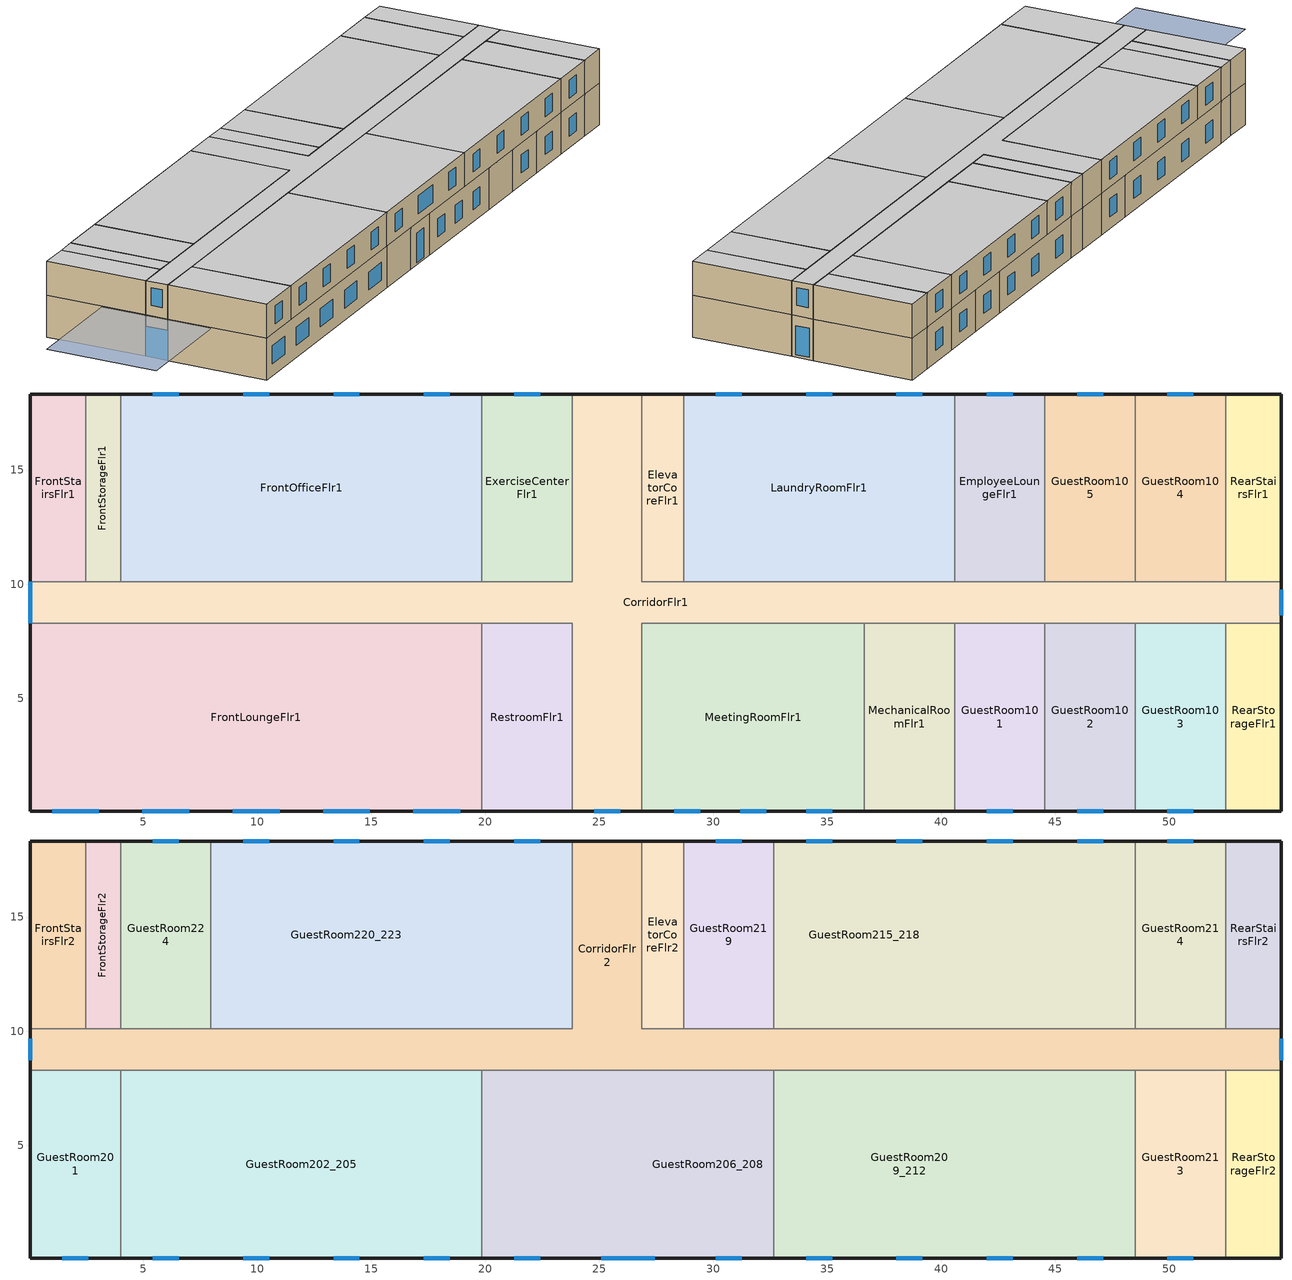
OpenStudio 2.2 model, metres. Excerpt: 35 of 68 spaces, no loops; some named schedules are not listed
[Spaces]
FrontStorageFlr1
 floor ground: 4.01,18.34 4.01,10.11 2.49,10.11 2.49,18.34 z0
 wall outside: 4.01,18.34 2.49,18.34 z0:3.35
 wall to FrontStairsFlr1: 2.49,18.34 2.49,10.11 z0:3.35
 wall to CorridorFlr1: 2.49,10.11 4.01,10.11 z0:3.35
 wall to FrontOfficeFlr1: 4.01,10.11 4.01,18.34 z0:3.35
GuestRoom104
 floor ground: 52.47,18.34 52.47,10.11 48.51,10.11 48.51,18.34 z0
 wall outside: 52.47,18.34 48.51,18.34 z0:3.35
 wall to RearStairsFlr1: 52.47,10.11 52.47,18.34 z0:3.35
 wall to GuestRoom105: 48.51,18.34 48.51,10.11 z0:3.35
 wall to CorridorFlr1: 48.51,10.11 52.47,10.11 z0:3.35
 window: 51.06,18.34 49.92,18.34 z0.95:2.4
GuestRoom102
 floor ground: 48.51,8.28 48.51,0.05 44.55,0.05 44.55,8.28 z0
 wall outside: 44.55,0.05 48.51,0.05 z0:3.35
 wall to GuestRoom103: 48.51,0.05 48.51,8.28 z0:3.35
 wall to CorridorFlr1: 48.51,8.28 44.55,8.28 z0:3.35
 wall to GuestRoom101: 44.55,8.28 44.55,0.05 z0:3.35
 window: 45.96,0.05 47.1,0.05 z0.95:2.4
CorridorFlr1
 floor ground: 26.87,18.34 26.87,10.11 54.91,10.11 54.91,8.28 26.87,8.28 26.87,0.05 23.82,0.05 23.82,8.28 0.05,8.28 0.05,10.11 23.82,10.11 23.82,18.34 z0
 wall outside: 23.82,0.05 26.87,0.05 / 0.05,10.11 0.05,8.28 / 54.91,8.28 54.91,10.11 / 26.87,18.34 23.82,18.34 z0:3.35
 wall to ElevatorCoreFlr1: 28.7,10.11 26.87,10.11 26.87,18.34 z0:3.35
 wall to MeetingRoomFlr1: 26.87,0.05 26.87,8.28 36.62,8.28 z0:3.35
 wall to ExerciseCenterFlr1: 23.82,18.34 23.82,10.11 19.86,10.11 z0:3.35
 wall to GuestRoom105: 48.51,10.11 44.55,10.11 z0:3.35
 wall to RearStairsFlr1: 54.91,10.11 52.47,10.11 z0:3.35
 wall to GuestRoom103: 48.51,8.28 52.47,8.28 z0:3.35
 wall to RearStorageFlr1: 52.47,8.28 54.91,8.28 z0:3.35
 wall to EmployeeLoungeFlr1: 44.55,10.11 40.59,10.11 z0:3.35
 wall to FrontLoungeFlr1: 0.05,8.28 19.86,8.28 z0:3.35
 wall to RestroomFlr1: 19.86,8.28 23.82,8.28 23.82,0.05 z0:3.35
 wall to FrontStairsFlr1: 2.49,10.11 0.05,10.11 z0:3.35
 wall to LaundryRoomFlr1: 40.59,10.11 28.7,10.11 z0:3.35
 wall to GuestRoom101: 40.59,8.28 44.55,8.28 z0:3.35
 wall to FrontOfficeFlr1: 19.86,10.11 4.01,10.11 z0:3.35
 wall to MechanicalRoomFlr1: 36.62,8.28 40.59,8.28 z0:3.35
 window: 24.78,0.05 25.92,0.05 / 54.91,8.62 54.91,9.76 z0.19:2.55; 0.05,10.11 0.05,8.28 z0:2.44
MeetingRoomFlr1
 floor ground: 36.62,8.28 36.62,0.05 26.87,0.05 26.87,8.28 z0
 wall outside: 26.87,0.05 36.62,0.05 z0:3.35
 wall to MechanicalRoomFlr1: 36.62,0.05 36.62,8.28 z0:3.35
 window: 31.18,0.05 32.32,0.05 / 34.07,0.05 35.21,0.05 / 28.28,0.05 29.42,0.05 z0.95:2.4
FrontOfficeFlr1
 floor ground: 19.86,18.34 19.86,10.11 4.01,10.11 4.01,18.34 z0
 wall outside: 19.86,18.34 4.01,18.34 z0:3.35
 wall to ExerciseCenterFlr1: 19.86,10.11 19.86,18.34 z0:3.35
 window: 10.52,18.34 9.38,18.34 / 18.45,18.34 17.31,18.34 / 14.49,18.34 13.35,18.34 / 6.56,18.34 5.42,18.34 z0.95:2.4
FrontLoungeFlr1
 floor ground: 19.86,8.28 19.86,0.05 0.05,0.05 0.05,8.28 z0
 wall outside: 0.05,8.28 0.05,0.05 19.86,0.05 z0:3.35
 wall to RestroomFlr1: 19.86,0.05 19.86,8.28 z0:3.35
 window: 12.89,0.05 14.94,0.05 / 16.85,0.05 18.91,0.05 / 1,0.05 3.06,0.05 / 8.93,0.05 10.98,0.05 / 4.96,0.05 7.02,0.05 z0.95:2.4
GuestRoom101
 floor ground: 44.55,8.28 44.55,0.05 40.59,0.05 40.59,8.28 z0
 wall outside: 40.59,0.05 44.55,0.05 z0:3.35
 wall to MechanicalRoomFlr1: 40.59,8.28 40.59,0.05 z0:3.35
 window: 42,0.05 43.14,0.05 z0.95:2.4
RearStorageFlr1
 floor ground: 54.91,8.28 54.91,0.05 52.47,0.05 52.47,8.28 z0
 wall outside: 52.47,0.05 54.91,0.05 54.91,8.28 z0:3.35
 wall to GuestRoom103: 52.47,8.28 52.47,0.05 z0:3.35
GuestRoom103
 floor ground: 52.47,8.28 52.47,0.05 48.51,0.05 48.51,8.28 z0
 wall outside: 48.51,0.05 52.47,0.05 z0:3.35
 window: 49.92,0.05 51.06,0.05 z0.95:2.4
MechanicalRoomFlr1
 floor ground: 40.59,8.28 40.59,0.05 36.62,0.05 36.62,8.28 z0
 wall outside: 36.62,0.05 40.59,0.05 z0:3.35
GuestRoom105
 floor ground: 48.51,18.34 48.51,10.11 44.55,10.11 44.55,18.34 z0
 wall outside: 48.51,18.34 44.55,18.34 z0:3.35
 wall to EmployeeLoungeFlr1: 44.55,18.34 44.55,10.11 z0:3.35
 window: 47.1,18.34 45.96,18.34 z0.95:2.4
EmployeeLoungeFlr1
 floor ground: 44.55,18.34 44.55,10.11 40.59,10.11 40.59,18.34 z0
 wall outside: 44.55,18.34 40.59,18.34 z0:3.35
 wall to LaundryRoomFlr1: 40.59,18.34 40.59,10.11 z0:3.35
 window: 43.14,18.34 42,18.34 z0.95:2.4
ElevatorCoreFlr1
 floor ground: 28.7,18.34 28.7,10.11 26.87,10.11 26.87,18.34 z0
 wall outside: 28.7,18.34 26.87,18.34 z0:3.35
 wall to LaundryRoomFlr1: 28.7,10.11 28.7,18.34 z0:3.35
ExerciseCenterFlr1
 floor ground: 23.82,18.34 23.82,10.11 19.86,10.11 19.86,18.34 z0
 wall outside: 23.82,18.34 19.86,18.34 z0:3.35
 window: 22.41,18.34 21.27,18.34 z0.95:2.4
LaundryRoomFlr1
 floor ground: 40.59,18.34 40.59,10.11 28.7,10.11 28.7,18.34 z0
 wall outside: 40.59,18.34 28.7,18.34 z0:3.35
 window: 35.21,18.34 34.07,18.34 / 39.17,18.34 38.04,18.34 / 31.25,18.34 30.11,18.34 z0.95:2.4
FrontStairsFlr1
 floor ground: 2.49,18.34 2.49,10.11 0.05,10.11 0.05,18.34 z0
 wall outside: 2.49,18.34 0.05,18.34 0.05,10.11 z0:3.35
RestroomFlr1
 floor ground: 23.82,8.28 23.82,0.05 19.86,0.05 19.86,8.28 z0
 wall outside: 19.86,0.05 23.82,0.05 z0:3.35
RearStairsFlr1
 floor ground: 54.91,18.34 54.91,10.11 52.47,10.11 52.47,18.34 z0
 wall outside: 54.91,10.11 54.91,18.34 52.47,18.34 z0:3.35
GuestRoom201
 floor to FrontLoungeFlr1: 4.01,8.28 4.01,0.05 0.05,0.05 0.05,8.28 z3.35
 wall outside: 0.05,8.28 0.05,0.05 4.01,0.05 z3.35:6.1
 wall to GuestRoom202_205: 4.01,0.05 4.01,8.28 z3.35:6.1
 wall to CorridorFlr2: 4.01,8.28 0.05,8.28 z3.35:6.1
 window: 1.46,0.05 2.6,0.05 z4:5.45
 ceiling to GuestRoom301: 4.01,0.05 4.01,8.28 0.05,8.28 0.05,0.05 z6.1
GuestRoom214
 floor to GuestRoom104: 52.47,18.34 52.47,10.11 48.51,10.11 48.51,18.34 z3.35
 wall outside: 52.47,18.34 48.51,18.34 z3.35:6.1
 wall to CorridorFlr2: 48.51,10.11 52.47,10.11 z3.35:6.1
 wall to RearStairsFlr2: 52.47,10.11 52.47,18.34 z3.35:6.1
 wall to GuestRoom215_218: 48.51,18.34 48.51,10.11 z3.35:6.1
 window: 51.06,18.34 49.92,18.34 z4:5.45
 ceiling to GuestRoom314: 52.47,10.11 52.47,18.34 48.51,18.34 48.51,10.11 z6.1
CorridorFlr2
 floor to CorridorFlr1: 26.87,18.34 26.87,10.11 54.91,10.11 54.91,8.28 0.05,8.28 0.05,10.11 23.82,10.11 23.82,18.34 z3.35
 wall outside: 54.91,8.28 54.91,10.11 / 0.05,10.11 0.05,8.28 / 26.87,18.34 23.82,18.34 z3.35:6.1
 wall to ElevatorCoreFlr2: 28.7,10.11 26.87,10.11 26.87,18.34 z3.35:6.1
 wall to GuestRoom224: 7.97,10.11 4.01,10.11 z3.35:6.1
 wall to GuestRoom206_208: 19.86,8.28 32.66,8.28 z3.35:6.1
 wall to GuestRoom220_223: 23.82,18.34 23.82,10.11 7.97,10.11 z3.35:6.1
 wall to RearStorageFlr2: 52.47,8.28 54.91,8.28 z3.35:6.1
 wall to GuestRoom219: 32.66,10.11 28.7,10.11 z3.35:6.1
 wall to FrontStairsFlr2: 2.49,10.11 0.05,10.11 z3.35:6.1
 wall to GuestRoom202_205: 4.01,8.28 19.86,8.28 z3.35:6.1
 wall to FrontStorageFlr2: 4.01,10.11 2.49,10.11 z3.35:6.1
 wall to GuestRoom209_212: 32.66,8.28 48.51,8.28 z3.35:6.1
 wall to GuestRoom213: 48.51,8.28 52.47,8.28 z3.35:6.1
 wall to GuestRoom215_218: 48.51,10.11 32.66,10.11 z3.35:6.1
 wall to RearStairsFlr2: 54.91,10.11 52.47,10.11 z3.35:6.1
 window: 54.91,8.73 54.91,9.66 / 0.05,9.66 0.05,8.73 z4.19:5.61
 ceiling to CorridorFlr3: 54.91,8.28 54.91,10.11 26.87,10.11 26.87,18.34 23.82,18.34 23.82,10.11 0.05,10.11 0.05,8.28 z6.1
GuestRoom206_208
 floor to CorridorFlr1: 26.87,8.28 26.87,0.05 23.82,0.05 23.82,8.28 z3.35
 floor to RestroomFlr1: 23.82,8.28 23.82,0.05 19.86,0.05 19.86,8.28 z3.35
 floor to MeetingRoomFlr1: 32.66,8.28 32.66,0.05 26.87,0.05 26.87,8.28 z3.35
 wall outside: 19.86,0.05 32.66,0.05 z3.35:6.1
 wall to GuestRoom202_205: 19.86,8.28 19.86,0.05 z3.35:6.1
 wall to GuestRoom209_212: 32.66,0.05 32.66,8.28 z3.35:6.1
 window: 25.08,0.05 27.44,0.05 / 30.11,0.05 31.25,0.05 / 21.27,0.05 22.41,0.05 z4:5.45
 ceiling to GuestRoom306_308: 32.66,0.05 32.66,8.28 19.86,8.28 19.86,0.05 z6.1
ElevatorCoreFlr2
 floor to ElevatorCoreFlr1: 28.7,18.34 28.7,10.11 26.87,10.11 26.87,18.34 z3.35
 wall outside: 28.7,18.34 26.87,18.34 z3.35:6.1
 wall to GuestRoom219: 28.7,10.11 28.7,18.34 z3.35:6.1
 ceiling to ElevatorCoreFlr3: 28.7,10.11 28.7,18.34 26.87,18.34 26.87,10.11 z6.1
GuestRoom209_212
 floor to MechanicalRoomFlr1: 40.59,8.28 40.59,0.05 36.62,0.05 36.62,8.28 z3.35
 floor to GuestRoom102: 48.51,8.28 48.51,0.05 44.55,0.05 44.55,8.28 z3.35
 floor to GuestRoom101: 44.55,8.28 44.55,0.05 40.59,0.05 40.59,8.28 z3.35
 floor to MeetingRoomFlr1: 36.62,8.28 36.62,0.05 32.66,0.05 32.66,8.28 z3.35
 wall outside: 32.66,0.05 48.51,0.05 z3.35:6.1
 wall to GuestRoom213: 48.51,0.05 48.51,8.28 z3.35:6.1
 window: 34.07,0.05 35.21,0.05 / 38.04,0.05 39.17,0.05 / 45.96,0.05 47.1,0.05 / 42,0.05 43.14,0.05 z4:5.45
 ceiling to GuestRoom309_312: 48.51,0.05 48.51,8.28 32.66,8.28 32.66,0.05 z6.1
GuestRoom220_223
 floor to ExerciseCenterFlr1: 23.82,18.34 23.82,10.11 19.86,10.11 19.86,18.34 z3.35
 floor to FrontOfficeFlr1: 19.86,18.34 19.86,10.11 7.97,10.11 7.97,18.34 z3.35
 wall outside: 23.82,18.34 7.97,18.34 z3.35:6.1
 wall to GuestRoom224: 7.97,18.34 7.97,10.11 z3.35:6.1
 window: 10.52,18.34 9.38,18.34 / 22.41,18.34 21.27,18.34 / 18.45,18.34 17.31,18.34 / 14.49,18.34 13.35,18.34 z4:5.45
 ceiling to GuestRoom320_323: 23.82,10.11 23.82,18.34 7.97,18.34 7.97,10.11 z6.1
FrontStorageFlr2
 floor to FrontStorageFlr1: 4.01,18.34 4.01,10.11 2.49,10.11 2.49,18.34 z3.35
 wall outside: 4.01,18.34 2.49,18.34 z3.35:6.1
 wall to GuestRoom224: 4.01,10.11 4.01,18.34 z3.35:6.1
 wall to FrontStairsFlr2: 2.49,18.34 2.49,10.11 z3.35:6.1
 ceiling to FrontStorageFlr3: 4.01,10.11 4.01,18.34 2.49,18.34 2.49,10.11 z6.1
GuestRoom219
 floor to LaundryRoomFlr1: 32.66,18.34 32.66,10.11 28.7,10.11 28.7,18.34 z3.35
 wall outside: 32.66,18.34 28.7,18.34 z3.35:6.1
 wall to GuestRoom215_218: 32.66,10.11 32.66,18.34 z3.35:6.1
 window: 31.25,18.34 30.11,18.34 z4:5.45
 ceiling to GuestRoom319: 32.66,10.11 32.66,18.34 28.7,18.34 28.7,10.11 z6.1
RearStorageFlr2
 floor to RearStorageFlr1: 54.91,8.28 54.91,0.05 52.47,0.05 52.47,8.28 z3.35
 wall outside: 52.47,0.05 54.91,0.05 54.91,8.28 z3.35:6.1
 wall to GuestRoom213: 52.47,8.28 52.47,0.05 z3.35:6.1
 ceiling to RearStorageFlr3: 54.91,0.05 54.91,8.28 52.47,8.28 52.47,0.05 z6.1
GuestRoom202_205
 floor to FrontLoungeFlr1: 19.86,8.28 19.86,0.05 4.01,0.05 4.01,8.28 z3.35
 wall outside: 4.01,0.05 19.86,0.05 z3.35:6.1
 window: 13.35,0.05 14.49,0.05 / 9.38,0.05 10.52,0.05 / 17.31,0.05 18.45,0.05 / 5.42,0.05 6.56,0.05 z4:5.45
 ceiling to GuestRoom302_305: 19.86,0.05 19.86,8.28 4.01,8.28 4.01,0.05 z6.1
GuestRoom215_218
 floor to GuestRoom105: 48.51,18.34 48.51,10.11 44.55,10.11 44.55,18.34 z3.35
 floor to LaundryRoomFlr1: 40.59,18.34 40.59,10.11 32.66,10.11 32.66,18.34 z3.35
 floor to EmployeeLoungeFlr1: 44.55,18.34 44.55,10.11 40.59,10.11 40.59,18.34 z3.35
 wall outside: 48.51,18.34 32.66,18.34 z3.35:6.1
 window: 43.14,18.34 42,18.34 / 39.17,18.34 38.04,18.34 / 47.1,18.34 45.96,18.34 / 35.21,18.34 34.07,18.34 z4:5.45
 ceiling to GuestRoom315_318: 48.51,10.11 48.51,18.34 32.66,18.34 32.66,10.11 z6.1
FrontStairsFlr2
 floor to FrontStairsFlr1: 2.49,18.34 2.49,10.11 0.05,10.11 0.05,18.34 z3.35
 wall outside: 2.49,18.34 0.05,18.34 0.05,10.11 z3.35:6.1
 ceiling to FrontStairsFlr3: 2.49,10.11 2.49,18.34 0.05,18.34 0.05,10.11 z6.1
RearStairsFlr2
 floor to RearStairsFlr1: 54.91,18.34 54.91,10.11 52.47,10.11 52.47,18.34 z3.35
 wall outside: 54.91,10.11 54.91,18.34 52.47,18.34 z3.35:6.1
 ceiling to RearStairsFlr3: 54.91,10.11 54.91,18.34 52.47,18.34 52.47,10.11 z6.1
GuestRoom213
 floor to GuestRoom103: 52.47,8.28 52.47,0.05 48.51,0.05 48.51,8.28 z3.35
 wall outside: 48.51,0.05 52.47,0.05 z3.35:6.1
 window: 49.92,0.05 51.06,0.05 z4:5.45
 ceiling to GuestRoom313: 52.47,0.05 52.47,8.28 48.51,8.28 48.51,0.05 z6.1
GuestRoom224
 floor to FrontOfficeFlr1: 7.97,18.34 7.97,10.11 4.01,10.11 4.01,18.34 z3.35
 wall outside: 7.97,18.34 4.01,18.34 z3.35:6.1
 window: 6.56,18.34 5.42,18.34 z4:5.45
 ceiling to GuestRoom324: 7.97,10.11 7.97,18.34 4.01,18.34 4.01,10.11 z6.1
shading: 0,4.57 0,13.72 -9.14,13.72 -9.14,4.57 z3.35
[Site]
Miami Intl Ap_FL_USA: Latitude {deg}=25.82; Longitude {deg}=-80.3; Time Zone {hr}=-5; Elevation {m}=11; Terrain=City
[Building]
-SmallHotel-ASHRAE 169-2006-1A created: 2017-11-09 21:42:36 +0000: North Axis {deg}=0; Default Construction Set=DOE Ref 1980-2004 - SmHotel - ASHRAE 169-2006-1A; Standards Number of Stories=4; Standards Number of Above Ground Stories=0; Standards Building Type=SmallHotel
[Site:WaterMainsTemperature]
Calculation Method=Correlation; Annual Average Outdoor Air Temperature {C}=24.4917; Maximum Difference In Monthly Average Outdoor Air Temperatures {deltaC}=8.7
[SizingPeriod:DesignDay] Barometric Pressure {Pa}=101193; Sky Clearness=0; Rain Indicator=0; Snow Indicator=0; Day of Month=21; Daylight Saving Time Indicator=0; Humidity Indicating Type=Wetbulb; Dry-Bulb Temperature Range Modifier Type=DefaultMultipliers
Name | Maximum Dry-Bulb Temperature {C} | Daily Dry-Bulb Temperature Range {deltaC} | Humidity Indicating Conditions at Maximum Dry-Bulb | Wind Speed {m/s} | Wind Direction {deg} | Month | Day Type | Solar Model Indicator | ASHRAE Taub | ASHRAE Taud
Miami Intl Ap Ann Htg 99.6% Condns DB | 8.7 | 0 | 8.7 | 3.8 | 340 | 1 | WinterDesignDay | ASHRAEClearSky
Miami Intl Ap Ann Clg .4% Condns DB=>MWB | 33.2 | 6.7 | 25.3 | 4.5 | 140 | 7 | SummerDesignDay | ASHRAETau | 0.528 | 1.905
[Site:GroundTemperature:BuildingSurface]
22.509, 22.645, 22.781, 22.956, 23.052, 23.08, 23.116, 23.108, 23.133, 23.139, 23.077, 22.913
[ClimateZones]
Climate Zone Value 1=1A
[Material:NoMass] Thermal Absorptance=0.9; Solar Absorptance=0.7
Name | Roughness | Thermal Resistance {m2-K/W} | Visible Absorptance
CP02 CARPET PAD | VeryRough | 0.21648 | 0.8
Typical Insulation R-11.88; Typical Insulation R-11.88 1 | Smooth | 2.09205 | 0.7
Typical Carpet Pad | Smooth | 0.21648 | 0.8
[Material]
Name | Roughness | Thickness {m} | Conductivity {W/m-K} | Density {kg/m3} | Specific Heat {J/kg-K} | Thermal Absorptance | Solar Absorptance | Visible Absorptance
100mm Normalweight concrete floor | MediumSmooth | 0.1016 | 2.31 | 2322 | 832
G01 13mm gypsum board | Smooth | 0.0127 | 0.16 | 800 | 1090 | 0.9 | 0.7 | 0.5
4 in. Normalweight Concrete Floor | MediumRough | 0.1016 | 2.31 | 2322 | 832 | 0.9 | 0.7 | 0.7
25mm Stucco | Smooth | 0.0254 | 0.72 | 1856 | 840 | 0.9 | 0.7 | 0.7
5/8 in. Gypsum Board | MediumSmooth | 0.0159 | 0.16 | 800 | 1090 | 0.9 | 0.7 | 0.7
HW CONCRETE | Rough | 0.1016 | 1.31125 | 2240 | 837.36 | 0.9 | 0.7 | 0.7
8 in. Concrete Block Basement Wall | MediumRough | 0.2032 | 1.326 | 1842 | 912 | 0.9 | 0.7 | 0.7
F08 Metal surface | Smooth | 0.0008 | 45.28 | 7824 | 500 | 0.9 | 0.7 | 0.7
G05 25mm wood | MediumSmooth | 0.0254 | 0.15 | 608 | 1630 | 0.9 | 0.5 | 0.5
Std Wood 6inch | MediumSmooth | 0.15 | 0.12 | 540 | 1210 | 0.9 | 0.7 | 0.7
[Construction]
Typical Insulated Exterior Mass Floor: Typical Insulation R-11.88, 4 in. Normalweight Concrete Floor, Typical Carpet Pad
Typical Insulated Steel Framed Exterior Wall: 25mm Stucco, 5/8 in. Gypsum Board, Typical Insulation R-11.88, 5/8 in. Gypsum Board
Typical Wood Joist Attic Floor R-13.51: 5/8 in. Gypsum Board, Typical Insulation R-11.88
Typical Interior Floor: 100mm Normalweight concrete floor, CP02 CARPET PAD
Typical Interior Wall: G01 13mm gypsum board, G01 13mm gypsum board
Typical Interior Ceiling: CP02 CARPET PAD, 100mm Normalweight concrete floor
ext-slab-mass: HW CONCRETE, CP02 CARPET PAD
Typical Insulated Basement Mass Wall: 8 in. Concrete Block Basement Wall
U 1.22 SHGC 0.25 Simple Glazing Window: U 1.22 SHGC 0.25 Simple Glazing
Typical Insulated Metal Door: F08 Metal surface, Typical Insulation R-11.88 1
Typical Overhead Door: Typical Insulation R-11.88 1
Typical Interior Window: Clear 3mm
Typical Interior Door; Typical Interior Partition: G05 25mm wood
Typical Wood Joist Attic Floor R-13.51 1: 5/8 in. Gypsum Board, Typical Insulation R-11.88 1
InteriorFurnishings: Std Wood 6inch
[DefaultConstructionSet] Interior Partition Construction=Typical Interior Partition
Name | Default Exterior Surface Constructions | Default Interior Surface Constructions | Default Ground Contact Surface Constructions | Default Exterior SubSurface Constructions | Default Interior SubSurface Constructions
DOE Ref 1980-2004 - SmHotel - ASHRAE 169-2006-1A | Default Surface Constructions 1 | Default Surface Constructions 2 | Default Surface Constructions 3 | Default Sub Surface Constructions 1 | Default Sub Surface Constructions 2
DOE Ref 1980-2004 - SmHotel - ASHRAE 169-2006-1A 1 | Default Surface Constructions 4 | Default Surface Constructions 5 | Default Surface Constructions 6 | Default Sub Surface Constructions 3 | Default Sub Surface Constructions 4
[DefaultSurfaceConstructions]
Name | Floor Construction | Wall Construction | Roof Ceiling Construction
Default Surface Constructions 1 | Typical Insulated Exterior Mass Floor | Typical Insulated Steel Framed Exterior Wall | Typical Wood Joist Attic Floor R-13.51
Default Surface Constructions 2; Default Surface Constructions 5 | Typical Interior Floor | Typical Interior Wall | Typical Interior Ceiling
Default Surface Constructions 3; Default Surface Constructions 6 | ext-slab-mass | Typical Insulated Basement Mass Wall
Default Surface Constructions 4 | Typical Insulated Exterior Mass Floor | Typical Insulated Steel Framed Exterior Wall | Typical Wood Joist Attic Floor R-13.51 1
[DefaultSubSurfaceConstructions]
Name | Fixed Window Construction | Operable Window Construction | Door Construction | Overhead Door Construction | Tubular Daylight Dome Construction | Tubular Daylight Diffuser Construction
Default Sub Surface Constructions 1; Default Sub Surface Constructions 3 | U 1.22 SHGC 0.25 Simple Glazing Window | U 1.22 SHGC 0.25 Simple Glazing Window | Typical Insulated Metal Door | Typical Overhead Door | Typical Interior Window | Typical Interior Window
Default Sub Surface Constructions 2; Default Sub Surface Constructions 4 | Typical Interior Window | Typical Interior Window | Typical Interior Door
[WindowMaterial:SimpleGlazingSystem]
U 1.22 SHGC 0.25 Simple Glazing: U-Factor {W/m2-K}=6.92748; Solar Heat Gain Coefficient=0.25; Visible Transmittance=0.11
[WindowMaterial:Glazing]
Clear 3mm: Optical Data Type=SpectralAverage; Thickness {m}=0.003; Solar Transmittance at Normal Incidence=0.837; Front Side Solar Reflectance at Normal Incidence=0.075; Back Side Solar Reflectance at Normal Incidence=0.075; Visible Transmittance at Normal Incidence=0.898; Front Side Visible Reflectance at Normal Incidence=0.081; Back Side Visible Reflectance at Normal Incidence=0.081; Infrared Transmittance at Normal Incidence=0; Front Side Infrared Hemispherical Emissivity=0.84; Back Side Infrared Hemispherical Emissivity=0.84; Conductivity {W/m-K}=0.9; Dirt Correction Factor for Solar and Visible Transmittance=1; Solar Diffusing=No
[Space] Part of Total Floor Area=Yes
Name | Space Type | Building Story | Thermal Zone | Default Construction Set
FrontStorageFlr1 | SmallHotel Storage | BuildingStory1 | FrontStorageFlr1 ZN
GuestRoom104 | SmallHotel GuestRoom | BuildingStory1 | GuestRoom104 ZN
RestroomFlr1 | SmallHotel PublicRestroom | BuildingStory1 | RestroomFlr1 ZN
GuestRoom102 | SmallHotel GuestRoom | BuildingStory1 | GuestRoom102 ZN
CorridorFlr1 | SmallHotel Corridor | BuildingStory1 | CorridorFlr1 ZN
GuestRoom201 | SmallHotel GuestRoom | BuildingStory2 | GuestRoom201 ZN | DOE Ref 1980-2004 - SmHotel - ASHRAE 169-2006-1A 1
GuestRoom214 | SmallHotel GuestRoom | BuildingStory2 | GuestRoom214 ZN | DOE Ref 1980-2004 - SmHotel - ASHRAE 169-2006-1A 1
MeetingRoomFlr1 | SmallHotel Meeting | BuildingStory1 | MeetingRoomFlr1 ZN
GuestRoom101 | SmallHotel GuestRoom | BuildingStory1 | GuestRoom101 ZN
ExerciseCenterFlr1 | SmallHotel Exercise | BuildingStory1 | ExerciseCenterFlr1 ZN
CorridorFlr2 | SmallHotel Corridor | BuildingStory2 | CorridorFlr2 ZN | DOE Ref 1980-2004 - SmHotel - ASHRAE 169-2006-1A 1
FrontOfficeFlr1 | SmallHotel Office | BuildingStory1 | FrontOfficeFlr1 ZN
FrontLoungeFlr1 | SmallHotel GuestLounge | BuildingStory1 | FrontLoungeFlr1 ZN
GuestRoom206_208 | SmallHotel GuestRoom | BuildingStory2 | GuestRoom206_208 ZN | DOE Ref 1980-2004 - SmHotel - ASHRAE 169-2006-1A 1
ElevatorCoreFlr2 | SmallHotel ElevatorCore | BuildingStory2 | ElevatorCoreFlr2 ZN | DOE Ref 1980-2004 - SmHotel - ASHRAE 169-2006-1A 1
GuestRoom219 | SmallHotel GuestRoom | BuildingStory2 | GuestRoom219 ZN | DOE Ref 1980-2004 - SmHotel - ASHRAE 169-2006-1A 1
GuestRoom209_212 | SmallHotel GuestRoom | BuildingStory2 | GuestRoom209_212 ZN | DOE Ref 1980-2004 - SmHotel - ASHRAE 169-2006-1A 1
GuestRoom220_223 | SmallHotel GuestRoom | BuildingStory2 | GuestRoom220_223 ZN | DOE Ref 1980-2004 - SmHotel - ASHRAE 169-2006-1A 1
RearStorageFlr2 | SmallHotel Storage | BuildingStory2 | RearStorageFlr2 ZN | DOE Ref 1980-2004 - SmHotel - ASHRAE 169-2006-1A 1
FrontStorageFlr2 | SmallHotel Storage | BuildingStory2 | FrontStorageFlr2 ZN | DOE Ref 1980-2004 - SmHotel - ASHRAE 169-2006-1A 1
RearStorageFlr1 | SmallHotel Storage | BuildingStory1 | RearStorageFlr1 ZN
GuestRoom224 | SmallHotel GuestRoom | BuildingStory2 | GuestRoom224 ZN | DOE Ref 1980-2004 - SmHotel - ASHRAE 169-2006-1A 1
GuestRoom103 | SmallHotel GuestRoom | BuildingStory1 | GuestRoom103 ZN
MechanicalRoomFlr1 | SmallHotel Mechanical | BuildingStory1 | MechanicalRoomFlr1 ZN
FrontStairsFlr1 | SmallHotel Stair | BuildingStory1 | FrontStairsFlr1 ZN
GuestRoom202_205 | SmallHotel GuestRoom | BuildingStory2 | GuestRoom202_205 ZN | DOE Ref 1980-2004 - SmHotel - ASHRAE 169-2006-1A 1
GuestRoom215_218 | SmallHotel GuestRoom | BuildingStory2 | GuestRoom215_218 ZN | DOE Ref 1980-2004 - SmHotel - ASHRAE 169-2006-1A 1
GuestRoom105 | SmallHotel GuestRoom | BuildingStory1 | GuestRoom105 ZN
EmployeeLoungeFlr1 | SmallHotel StaffLounge | BuildingStory1 | EmployeeLoungeFlr1 ZN
ElevatorCoreFlr1 | SmallHotel Elec/MechRoom | BuildingStory1 | ElevatorCoreFlr1 ZN
FrontStairsFlr2 | SmallHotel Stair | BuildingStory2 | FrontStairsFlr2 ZN | DOE Ref 1980-2004 - SmHotel - ASHRAE 169-2006-1A 1
GuestRoom213 | SmallHotel GuestRoom | BuildingStory2 | GuestRoom213 ZN | DOE Ref 1980-2004 - SmHotel - ASHRAE 169-2006-1A 1
LaundryRoomFlr1 | SmallHotel Laundry | BuildingStory1 | LaundryRoomFlr1 ZN
RearStairsFlr2 | SmallHotel Stair | BuildingStory2 | RearStairsFlr2 ZN | DOE Ref 1980-2004 - SmHotel - ASHRAE 169-2006-1A 1
RearStairsFlr1 | SmallHotel Stair | BuildingStory1 | RearStairsFlr1 ZN
[BuildingStory]
BuildingStory1; BuildingStory2
[SpaceType] Standards Building Type=SmallHotel
Name | Default Schedule Set | Design Specification Outdoor Air Object | Standards Space Type
SmallHotel Corridor | SmallHotel Corridor Schedule Set | SmallHotel Corridor Ventilation | Corridor
SmallHotel Elec/MechRoom | SmallHotel Elec/MechRoom Schedule Set | SmallHotel Elec/MechRoom Ventilation | Elec/MechRoom
SmallHotel ElevatorCore | SmallHotel ElevatorCore Schedule Set | SmallHotel ElevatorCore Ventilation | ElevatorCore
SmallHotel StaffLounge | SmallHotel StaffLounge Schedule Set | SmallHotel StaffLounge Ventilation | StaffLounge
SmallHotel Exercise | SmallHotel Exercise Schedule Set | SmallHotel Exercise Ventilation | Exercise
SmallHotel GuestLounge | SmallHotel GuestLounge Schedule Set | SmallHotel GuestLounge Ventilation | GuestLounge
SmallHotel Office | SmallHotel Office Schedule Set | SmallHotel Office Ventilation | Office
SmallHotel Stair | SmallHotel Stair Schedule Set | SmallHotel Stair Ventilation | Stair
SmallHotel Storage | SmallHotel Storage Schedule Set | SmallHotel Storage Ventilation | Storage
SmallHotel GuestRoom | SmallHotel GuestRoom Schedule Set | SmallHotel GuestRoom Ventilation | GuestRoom
SmallHotel Laundry | SmallHotel Laundry Schedule Set | SmallHotel Laundry Ventilation | Laundry
SmallHotel Mechanical | SmallHotel Mechanical Schedule Set | SmallHotel Mechanical Ventilation | Mechanical
SmallHotel Meeting | SmallHotel Meeting Schedule Set | SmallHotel Meeting Ventilation | Meeting
SmallHotel PublicRestroom | SmallHotel PublicRestroom Schedule Set | SmallHotel PublicRestroom Ventilation | PublicRestroom
[DesignSpecification:OutdoorAir]
Name | Outdoor Air Method | Outdoor Air Flow per Person {m3/s-person} | Outdoor Air Flow per Floor Area {m3/s-m2} | Outdoor Air Flow Rate {m3/s} | Outdoor Air Flow Air Changes per Hour {1/hr}
SmallHotel Corridor Ventilation; SmallHotel Mechanical Ventilation | Sum | 0 | 0.000254 | 0 | 0
SmallHotel Elec/MechRoom Ventilation | Sum |  | 0.000254
SmallHotel ElevatorCore Ventilation; SmallHotel Stair Ventilation; SmallHotel Storage Ventilation |  | 0 | 0 |  | 0
SmallHotel Exercise Ventilation | Sum | 0 | 0.00318313 | 0 | 0
SmallHotel GuestLounge Ventilation | Sum | 0 | 0.002286 | 0 | 0
SmallHotel GuestRoom Ventilation | Sum |  | 0.0004318
SmallHotel Laundry Ventilation | Sum | 0 | 0.00127 | 0 | 0
SmallHotel Meeting Ventilation | Sum | 0 | 0.00508 | 0 | 0
SmallHotel Office Ventilation | Sum | 0 | 0.000725424 | 0 | 0
SmallHotel PublicRestroom Ventilation |  | 0 | 0 | 0 | 0
SmallHotel StaffLounge Ventilation | Sum | 0 | 0.00238811 | 0 | 0
[SpaceInfiltration:DesignFlowRate] Design Flow Rate Calculation Method=Flow/ExteriorWallArea; Flow per Exterior Surface Area {m3/s-m2}=0.00113386; Constant Term Coefficient=1; Temperature Term Coefficient=0; Velocity Term Coefficient=0; Velocity Squared Term Coefficient=0
Name | Space or SpaceType
SmallHotel Corridor Infiltration | SmallHotel Corridor
SmallHotel Elec/MechRoom Infiltration | SmallHotel Elec/MechRoom
SmallHotel ElevatorCore Infiltration | SmallHotel ElevatorCore
SmallHotel Exercise Infiltration | SmallHotel Exercise
SmallHotel GuestLounge Infiltration | SmallHotel GuestLounge
SmallHotel GuestRoom Infiltration | SmallHotel GuestRoom
SmallHotel Laundry Infiltration | SmallHotel Laundry
SmallHotel Mechanical Infiltration | SmallHotel Mechanical
SmallHotel Meeting Infiltration | SmallHotel Meeting
SmallHotel Office Infiltration | SmallHotel Office
SmallHotel PublicRestroom Infiltration | SmallHotel PublicRestroom
SmallHotel StaffLounge Infiltration | SmallHotel StaffLounge
SmallHotel Stair Infiltration | SmallHotel Stair
SmallHotel Storage Infiltration | SmallHotel Storage
[DefaultScheduleSet] Infiltration Schedule=SmallHotel Infil Half On
Name | Number of People Schedule | People Activity Level Schedule | Lighting Schedule | Electric Equipment Schedule | Gas Equipment Schedule
SmallHotel Corridor Schedule Set; SmallHotel Stair Schedule Set | SmallHotel Bldg Occ | SmallHotel Activity | Always On | SmallHotel Bldg Equip
SmallHotel Elec/MechRoom Schedule Set; SmallHotel ElevatorCore Schedule Set |  |  |  | SmallHotel BLDG ELEVATORS
SmallHotel Exercise Schedule Set | SmallHotel Exercise Occ | SmallHotel Activity | SmallHotel Exercise Light | SmallHotel Exercise Equip
SmallHotel GuestLounge Schedule Set | SmallHotel Bldg Occ | SmallHotel Activity | SmallHotel StaffLounge Light | SmallHotel Bldg Equip
SmallHotel GuestRoom Schedule Set | SmallHotel GuestRoom Occ | SmallHotel Activity | SmallHotel GuestRoom Light | SmallHotel GuestRoom Equip
SmallHotel Laundry Schedule Set | SmallHotel Laundry Occ | SmallHotel Activity | SmallHotel Laundry Light | SmallHotel Laundry Equip | SmallHotel Laundry Gas
SmallHotel Mechanical Schedule Set; SmallHotel PublicRestroom Schedule Set | SmallHotel Bldg Occ | SmallHotel Activity | SmallHotel Bldg Light | SmallHotel Bldg Equip
SmallHotel Meeting Schedule Set | SmallHotel Meeting Occ | SmallHotel Activity | SmallHotel Meeting Light | SmallHotel Meeting Equip
SmallHotel Office Schedule Set | SmallHotel Office Occ | SmallHotel Activity | SmallHotel Office Light | SmallHotel Office Equip
SmallHotel StaffLounge Schedule Set | SmallHotel StaffLounge Occ | SmallHotel Activity | SmallHotel StaffLounge Light | SmallHotel StaffLounge Equip
SmallHotel Storage Schedule Set | SmallHotel Bldg Occ | SmallHotel Activity | SmallHotel Storage Light | SmallHotel Bldg Equip
[ThermostatSetpoint:DualSetpoint]
Name | Heating Setpoint Temperature Schedule | Cooling Setpoint Temperature Schedule
SmallHotel Corridor Thermostat 1; SmallHotel Corridor Thermostat 2; SmallHotel StaffLounge Thermostat 1; SmallHotel Exercise Thermostat 1; SmallHotel GuestLounge Thermostat 1; SmallHotel Office Thermostat 1; SmallHotel GuestRoom Thermostat 1; SmallHotel GuestRoom Thermostat 2; SmallHotel GuestRoom Thermostat 3; SmallHotel GuestRoom Thermostat 4; SmallHotel GuestRoom Thermostat 5; SmallHotel GuestRoom Thermostat 6; SmallHotel GuestRoom Thermostat 7; SmallHotel GuestRoom Thermostat 8; SmallHotel GuestRoom Thermostat 9; SmallHotel GuestRoom Thermostat 10; SmallHotel GuestRoom Thermostat 11; SmallHotel GuestRoom Thermostat 12; SmallHotel GuestRoom Thermostat 13; SmallHotel GuestRoom Thermostat 14; SmallHotel GuestRoom Thermostat 15; SmallHotel Laundry Thermostat 1; SmallHotel Mechanical Thermostat 1; SmallHotel Meeting Thermostat 1; SmallHotel PublicRestroom Thermostat 1 | SmallHotel HtgSetp | SmallHotel ClgSetp
SmallHotel Elec/MechRoom Thermostat 1; SmallHotel ElevatorCore Thermostat 1
SmallHotel Stair Thermostat 1; SmallHotel Stair Thermostat 2; SmallHotel Storage Thermostat 1; SmallHotel Storage Thermostat 2; SmallHotel Stair Thermostat 5; SmallHotel Stair Thermostat 6; SmallHotel Storage Thermostat 5; SmallHotel Storage Thermostat 6 | SmallHotel UnitHeater HtgSP Sch | SmallHotel UnitHeater ClgSP Sch
[Lights:Definition] Design Level Calculation Method=Watts/Area; Fraction Radiant=0.7; Fraction Visible=0.2
Name | Watts per Space Floor Area {W/m2}
SmallHotel Corridor Lights Definition | 9.25696
SmallHotel Exercise Lights Definition | 14.7466
SmallHotel GuestLounge Lights Definition | 14.1007
SmallHotel GuestRoom Lights Definition | 18.7292
SmallHotel Laundry Lights Definition | 11.1945
SmallHotel Mechanical Lights Definition | 10.3334
SmallHotel Meeting Lights Definition | 22.9271
SmallHotel Office Lights Definition | 21.6355
SmallHotel PublicRestroom Lights Definition | 11.8403
SmallHotel StaffLounge Lights Definition | 17.7605
SmallHotel Stair Lights Definition | 8.82641
SmallHotel Storage Lights Definition | 4.84376
[Lights]
Name | Lights Definition | Space or SpaceType
SmallHotel Corridor Lights | SmallHotel Corridor Lights Definition | SmallHotel Corridor
SmallHotel Exercise Lights | SmallHotel Exercise Lights Definition | SmallHotel Exercise
SmallHotel GuestLounge Lights | SmallHotel GuestLounge Lights Definition | SmallHotel GuestLounge
SmallHotel GuestRoom Lights | SmallHotel GuestRoom Lights Definition | SmallHotel GuestRoom
SmallHotel Laundry Lights | SmallHotel Laundry Lights Definition | SmallHotel Laundry
SmallHotel Mechanical Lights | SmallHotel Mechanical Lights Definition | SmallHotel Mechanical
SmallHotel Meeting Lights | SmallHotel Meeting Lights Definition | SmallHotel Meeting
SmallHotel Office Lights | SmallHotel Office Lights Definition | SmallHotel Office
SmallHotel PublicRestroom Lights | SmallHotel PublicRestroom Lights Definition | SmallHotel PublicRestroom
SmallHotel StaffLounge Lights | SmallHotel StaffLounge Lights Definition | SmallHotel StaffLounge
SmallHotel Stair Lights | SmallHotel Stair Lights Definition | SmallHotel Stair
SmallHotel Storage Lights | SmallHotel Storage Lights Definition | SmallHotel Storage
[ElectricEquipment:Definition] Fraction Radiant=0.5
SmallHotel Elec/MechRoom Elec Equip Definition: Design Level Calculation Method=Watts/Area; Watts per Space Floor Area {W/m2}=2133.41
SmallHotel Exercise Elec Equip Definition: Design Level Calculation Method=Watts/Area; Watts per Space Floor Area {W/m2}=11.5174
SmallHotel GuestLounge Elec Equip Definition: Design Level Calculation Method=Watts/Area; Watts per Space Floor Area {W/m2}=15.3924
SmallHotel GuestRoom Elec Equip Definition: Design Level Calculation Method=Watts/Area; Watts per Space Floor Area {W/m2}=14.316
SmallHotel Laundry Elec Equip Definition: Design Level Calculation Method=Watts/Area; Watts per Space Floor Area {W/m2}=21.8507
SmallHotel Meeting Elec Equip Definition; SmallHotel Office Elec Equip Definition: Design Level Calculation Method=Watts/Area; Watts per Space Floor Area {W/m2}=12.9167
SmallHotel PublicRestroom Elec Equip Definition: Design Level Calculation Method=Watts/Area; Watts per Space Floor Area {W/m2}=10.7639
SmallHotel StaffLounge Elec Equip Definition: Design Level Calculation Method=Watts/Area; Watts per Space Floor Area {W/m2}=77.1772
Elevator CoreFlr1 Electric Equipment Definition: Design Level Calculation Method=EquipmentLevel; Design Level {W}=125; Fraction Latent=0; Fraction Lost=0
[ElectricEquipment]
Name | Electric Equipment Definition | Space or SpaceType | Schedule
SmallHotel Elec/MechRoom Elec Equip | SmallHotel Elec/MechRoom Elec Equip Definition | SmallHotel Elec/MechRoom
SmallHotel Exercise Elec Equip | SmallHotel Exercise Elec Equip Definition | SmallHotel Exercise
SmallHotel GuestLounge Elec Equip | SmallHotel GuestLounge Elec Equip Definition | SmallHotel GuestLounge
SmallHotel GuestRoom Elec Equip | SmallHotel GuestRoom Elec Equip Definition | SmallHotel GuestRoom
SmallHotel Laundry Elec Equip | SmallHotel Laundry Elec Equip Definition | SmallHotel Laundry
SmallHotel Meeting Elec Equip | SmallHotel Meeting Elec Equip Definition | SmallHotel Meeting
SmallHotel Office Elec Equip | SmallHotel Office Elec Equip Definition | SmallHotel Office
SmallHotel PublicRestroom Elec Equip | SmallHotel PublicRestroom Elec Equip Definition | SmallHotel PublicRestroom
SmallHotel StaffLounge Elec Equip | SmallHotel StaffLounge Elec Equip Definition | SmallHotel StaffLounge
Elevator Coreflr1 Elevator Lights/Fans Equipment | Elevator CoreFlr1 Electric Equipment Definition | ElevatorCoreFlr1 | HotelSmall ELEV_LIGHT_FAN_SCH_ADD_DF
[People:Definition] Number of People Calculation Method=People/Area; Fraction Radiant=0.3
Name | People per Space Floor Area {person/m2}
SmallHotel Exercise People Definition | 0.337233
SmallHotel GuestLounge People Definition | 0.322917
SmallHotel GuestRoom People Definition | 0.0427327
SmallHotel Laundry People Definition | 0.107639
SmallHotel Meeting People Definition | 0.538196
SmallHotel Office People Definition | 0.0768543
SmallHotel PublicRestroom People Definition | 0.0306771
SmallHotel StaffLounge People Definition | 0.337341
[People] Work Efficiency Schedule=Work Efficiency Schedule; Clothing Insulation Schedule=Clothing Schedule; Air Velocity Schedule=Air Velocity Schedule
Name | People Definition | Space or SpaceType
SmallHotel Exercise People | SmallHotel Exercise People Definition | SmallHotel Exercise
SmallHotel GuestLounge People | SmallHotel GuestLounge People Definition | SmallHotel GuestLounge
SmallHotel GuestRoom People | SmallHotel GuestRoom People Definition | SmallHotel GuestRoom
SmallHotel Laundry People | SmallHotel Laundry People Definition | SmallHotel Laundry
SmallHotel Meeting People | SmallHotel Meeting People Definition | SmallHotel Meeting
SmallHotel Office People | SmallHotel Office People Definition | SmallHotel Office
SmallHotel PublicRestroom People | SmallHotel PublicRestroom People Definition | SmallHotel PublicRestroom
SmallHotel StaffLounge People | SmallHotel StaffLounge People Definition | SmallHotel StaffLounge
[GasEquipment:Definition]
SmallHotel Laundry Gas Equip Definition: Design Level Calculation Method=Watts/Area; Watts per Space Floor Area {W/m2}=184.228; Fraction Radiant=0.2; Fraction Lost=0.5
[GasEquipment]
SmallHotel Laundry Gas Equip: Gas Equipment Definition=SmallHotel Laundry Gas Equip Definition; Space or SpaceType=SmallHotel Laundry
[InternalMass:Definition]
Internal Mass Definition 1: Construction=InteriorFurnishings; Design Level Calculation Method=SurfaceArea/Area; Surface Area per Space Floor Area=2
[InternalMass] Internal Mass Definition=Internal Mass Definition 1
Name | Space or SpaceType
GuestRoom101 Mass | GuestRoom101
GuestRoom102 Mass | GuestRoom102
GuestRoom103 Mass | GuestRoom103
GuestRoom104 Mass | GuestRoom104
GuestRoom105 Mass | GuestRoom105
GuestRoom201 Mass | GuestRoom201
GuestRoom202_205 Mass | GuestRoom202_205
GuestRoom206_208 Mass | GuestRoom206_208
GuestRoom209_212 Mass | GuestRoom209_212
GuestRoom213 Mass | GuestRoom213
GuestRoom214 Mass | GuestRoom214
GuestRoom215_218 Mass | GuestRoom215_218
GuestRoom219 Mass | GuestRoom219
GuestRoom220_223 Mass | GuestRoom220_223
GuestRoom224 Mass | GuestRoom224
CorridorFlr1 Mass | CorridorFlr1
CorridorFlr2 Mass | CorridorFlr2
EmployeeLoungeFlr1 Mass | EmployeeLoungeFlr1
ExerciseCenterFlr1 Mass | ExerciseCenterFlr1
FrontLoungeFlr1 Mass | FrontLoungeFlr1
FrontOfficeFlr1 Mass | FrontOfficeFlr1
LaundryRoomFlr1 Mass | LaundryRoomFlr1
MechanicalRoomFlr1 Mass | MechanicalRoomFlr1
MeetingRoomFlr1 Mass | MeetingRoomFlr1
RestroomFlr1 Mass | RestroomFlr1
FrontStairsFlr1 Mass | FrontStairsFlr1
FrontStairsFlr2 Mass | FrontStairsFlr2
RearStairsFlr1 Mass | RearStairsFlr1
RearStairsFlr2 Mass | RearStairsFlr2
FrontStorageFlr1 Mass | FrontStorageFlr1
FrontStorageFlr2 Mass | FrontStorageFlr2
RearStorageFlr1 Mass | RearStorageFlr1
RearStorageFlr2 Mass | RearStorageFlr2
[ThermalZone] Use Ideal Air Loads=No
Name | Thermostat
CorridorFlr1 ZN | SmallHotel Corridor Thermostat 1
CorridorFlr2 ZN | SmallHotel Corridor Thermostat 2
ElevatorCoreFlr1 ZN | SmallHotel Elec/MechRoom Thermostat 1
ElevatorCoreFlr2 ZN | SmallHotel ElevatorCore Thermostat 1
EmployeeLoungeFlr1 ZN | SmallHotel StaffLounge Thermostat 1
ExerciseCenterFlr1 ZN | SmallHotel Exercise Thermostat 1
FrontLoungeFlr1 ZN | SmallHotel GuestLounge Thermostat 1
FrontOfficeFlr1 ZN | SmallHotel Office Thermostat 1
FrontStairsFlr1 ZN | SmallHotel Stair Thermostat 1
FrontStairsFlr2 ZN | SmallHotel Stair Thermostat 2
FrontStorageFlr1 ZN | SmallHotel Storage Thermostat 1
FrontStorageFlr2 ZN | SmallHotel Storage Thermostat 2
GuestRoom101 ZN | SmallHotel GuestRoom Thermostat 1
GuestRoom102 ZN | SmallHotel GuestRoom Thermostat 2
GuestRoom103 ZN | SmallHotel GuestRoom Thermostat 3
GuestRoom104 ZN | SmallHotel GuestRoom Thermostat 4
GuestRoom105 ZN | SmallHotel GuestRoom Thermostat 5
GuestRoom201 ZN | SmallHotel GuestRoom Thermostat 6
GuestRoom202_205 ZN | SmallHotel GuestRoom Thermostat 7
GuestRoom206_208 ZN | SmallHotel GuestRoom Thermostat 8
GuestRoom209_212 ZN | SmallHotel GuestRoom Thermostat 9
GuestRoom213 ZN | SmallHotel GuestRoom Thermostat 10
GuestRoom214 ZN | SmallHotel GuestRoom Thermostat 11
GuestRoom215_218 ZN | SmallHotel GuestRoom Thermostat 12
GuestRoom219 ZN | SmallHotel GuestRoom Thermostat 13
GuestRoom220_223 ZN | SmallHotel GuestRoom Thermostat 14
GuestRoom224 ZN | SmallHotel GuestRoom Thermostat 15
LaundryRoomFlr1 ZN | SmallHotel Laundry Thermostat 1
MechanicalRoomFlr1 ZN | SmallHotel Mechanical Thermostat 1
MeetingRoomFlr1 ZN | SmallHotel Meeting Thermostat 1
RearStairsFlr1 ZN | SmallHotel Stair Thermostat 5
RearStairsFlr2 ZN | SmallHotel Stair Thermostat 6
RearStorageFlr1 ZN | SmallHotel Storage Thermostat 5
RearStorageFlr2 ZN | SmallHotel Storage Thermostat 6
RestroomFlr1 ZN | SmallHotel PublicRestroom Thermostat 1
[Exterior:Lights:Definition]
NonDimming Exterior Lights Def: Design Level {W}=16715
[Exterior:Lights]
NonDimming Exterior Lights Def: Exterior Lights Definition=NonDimming Exterior Lights Def; Schedule=SmallHotel Exterior Lights; Control Option=AstronomicalClock
[Schedule:Ruleset]
Name | Default Day Schedule | Summer Design Day Schedule | Winter Design Day Schedule
Always On | Always On Default
SmallHotel Bldg Occ | SmallHotel Bldg Occ Default | SmallHotel Bldg Occ Summer Design Day | SmallHotel Bldg Occ Winter Design Day
SmallHotel Activity | SmallHotel Activity Default | SmallHotel Activity Summer Design Day | SmallHotel Activity Winter Design Day
SmallHotel Bldg Equip | SmallHotel Bldg Equip Default | SmallHotel Bldg Equip Summer Design Day | SmallHotel Bldg Equip Winter Design Day
SmallHotel Infil Half On | SmallHotel Infil Half On Default | SmallHotel Infil Half On Summer Design Day | SmallHotel Infil Half On Winter Design Day
SmallHotel HtgSetp | SmallHotel HtgSetp Default | SmallHotel HtgSetp Summer Design Day | SmallHotel HtgSetp Winter Design Day
SmallHotel ClgSetp | SmallHotel ClgSetp Default | SmallHotel ClgSetp Summer Design Day | SmallHotel ClgSetp Winter Design Day
SmallHotel BLDG ELEVATORS | SmallHotel BLDG ELEVATORS Default | SmallHotel BLDG ELEVATORS Summer Design Day | SmallHotel BLDG ELEVATORS Winter Design Day
Clothing Schedule | Clothing Schedule Default Winter Clothes
Air Velocity Schedule | Air Velocity Schedule Default
Work Efficiency Schedule | Work Efficiency Schedule Default
SmallHotel Exercise Occ | SmallHotel Exercise Occ Default | SmallHotel Exercise Occ Summer Design Day | SmallHotel Exercise Occ Winter Design Day
SmallHotel Exercise Light | SmallHotel Exercise Light Default | SmallHotel Exercise Light Summer Design Day | SmallHotel Exercise Light Winter Design Day
SmallHotel Exercise Equip | SmallHotel Exercise Equip Default | SmallHotel Exercise Equip Summer Design Day | SmallHotel Exercise Equip Winter Design Day
SmallHotel StaffLounge Light | SmallHotel StaffLounge Light Default | SmallHotel StaffLounge Light Summer Design Day | SmallHotel StaffLounge Light Winter Design Day
SmallHotel GuestRoom Occ | SmallHotel GuestRoom Occ Default | SmallHotel GuestRoom Occ Summer Design Day | SmallHotel GuestRoom Occ Winter Design Day
SmallHotel GuestRoom Light | SmallHotel GuestRoom Light Default | SmallHotel GuestRoom Light Summer Design Day | SmallHotel GuestRoom Light Winter Design Day
SmallHotel GuestRoom Equip | SmallHotel GuestRoom Equip Default | SmallHotel GuestRoom Equip Summer Design Day | SmallHotel GuestRoom Equip Winter Design Day
SmallHotel Laundry Occ | SmallHotel Laundry Occ Default | SmallHotel Laundry Occ Summer Design Day | SmallHotel Laundry Occ Winter Design Day
SmallHotel Laundry Light | SmallHotel Laundry Light Default | SmallHotel Laundry Light Summer Design Day | SmallHotel Laundry Light Winter Design Day
SmallHotel Laundry Equip | SmallHotel Laundry Equip Default | SmallHotel Laundry Equip Summer Design Day | SmallHotel Laundry Equip Winter Design Day
SmallHotel Laundry Gas | SmallHotel Laundry Gas Default | SmallHotel Laundry Gas Summer Design Day | SmallHotel Laundry Gas Winter Design Day
SmallHotel Bldg Light | SmallHotel Bldg Light Default | SmallHotel Bldg Light Summer Design Day | SmallHotel Bldg Light Winter Design Day
SmallHotel Meeting Occ | SmallHotel Meeting Occ Default | SmallHotel Meeting Occ Summer Design Day | SmallHotel Meeting Occ Winter Design Day
SmallHotel Meeting Light | SmallHotel Meeting Light Default | SmallHotel Meeting Light Summer Design Day | SmallHotel Meeting Light Winter Design Day
SmallHotel Meeting Equip | SmallHotel Meeting Equip Default | SmallHotel Meeting Equip Summer Design Day | SmallHotel Meeting Equip Winter Design Day
SmallHotel Office Occ | SmallHotel Office Occ Default | SmallHotel Office Occ Summer Design Day | SmallHotel Office Occ Winter Design Day
SmallHotel Office Light | SmallHotel Office Light Default | SmallHotel Office Light Summer Design Day | SmallHotel Office Light Winter Design Day
SmallHotel Office Equip | SmallHotel Office Equip Default | SmallHotel Office Equip Summer Design Day | SmallHotel Office Equip Winter Design Day
SmallHotel StaffLounge Occ | SmallHotel StaffLounge Occ Default | SmallHotel StaffLounge Occ Summer Design Day | SmallHotel StaffLounge Occ Winter Design Day
SmallHotel StaffLounge Equip | SmallHotel StaffLounge Equip Default | SmallHotel StaffLounge Equip Summer Design Day | SmallHotel StaffLounge Equip Winter Design Day
SmallHotel UnitHeater HtgSP Sch | SmallHotel UnitHeater HtgSP Sch Default | SmallHotel UnitHeater HtgSP Sch Summer Design Day | SmallHotel UnitHeater HtgSP Sch Winter Design Day
SmallHotel UnitHeater ClgSP Sch | SmallHotel UnitHeater ClgSP Sch Default | SmallHotel UnitHeater ClgSP Sch Summer Design Day | SmallHotel UnitHeater ClgSP Sch Winter Design Day
SmallHotel Storage Light | SmallHotel Storage Light Default | SmallHotel Storage Light Summer Design Day | SmallHotel Storage Light Winter Design Day
HotelSmall ELEV_LIGHT_FAN_SCH_ADD_DF | HotelSmall ELEV_LIGHT_FAN_SCH_ADD_DF Default | HotelSmall ELEV_LIGHT_FAN_SCH_ADD_DF Summer Design Day | HotelSmall ELEV_LIGHT_FAN_SCH_ADD_DF Winter Design Day
SmallHotel Exterior Lights | SmallHotel Exterior Lights Default | SmallHotel Exterior Lights Summer Design Day | SmallHotel Exterior Lights Winter Design Day
[Schedule:Day]
Always On Default; SmallHotel Bldg Occ Summer Design Day; SmallHotel Bldg Equip Summer Design Day; Clothing Schedule Default Winter Clothes; SmallHotel GuestRoom Occ Summer Design Day; SmallHotel GuestRoom Light Summer Design Day; SmallHotel GuestRoom Equip Summer Design Day; SmallHotel Bldg Light Summer Design Day; SmallHotel Meeting Occ Summer Design Day; SmallHotel Meeting Light Summer Design Day; SmallHotel Storage Light Summer Design Day; SmallHotel Exterior Lights Default; SmallHotel Exterior Lights Winter Design Day; SmallHotel Exterior Lights Summer Design Day: 24, 0, 1
SmallHotel Bldg Occ Default: 6, 0, 0.9, 7, 0, 0.7, 9, 0, 0.4, 15, 0, 0.2, 16, 0, 0.3, 19, 0, 0.5, 21, 0, 0.7, 22, 0, 0.8, 24, 0, 0.9
SmallHotel Bldg Occ Winter Design Day; SmallHotel Bldg Equip Winter Design Day; Work Efficiency Schedule Default; SmallHotel GuestRoom Occ Winter Design Day; SmallHotel GuestRoom Light Winter Design Day; SmallHotel GuestRoom Equip Winter Design Day; SmallHotel Bldg Light Winter Design Day; SmallHotel Meeting Occ Winter Design Day; SmallHotel Meeting Light Winter Design Day; SmallHotel Storage Light Winter Design Day: 24, 0, 0
SmallHotel Activity Default; SmallHotel Activity Winter Design Day; SmallHotel Activity Summer Design Day: 24, 0, 120
SmallHotel Bldg Equip Default: 1, 0, 0.3, 2, 0, 0.25, 5, 0, 0.2, 6, 0, 0.3, 7, 0, 0.5, 8, 0, 0.6, 10, 0, 0.5, 18, 0, 0.35, 19, 0, 0.7, 20, 0, 0.9, 21, 0, 0.95, 22, 0, 0.9, 23, 0, 0.7, 24, 0, 0.4
SmallHotel Infil Half On Default; SmallHotel Infil Half On Winter Design Day; SmallHotel Infil Half On Summer Design Day; HotelSmall ELEV_LIGHT_FAN_SCH_ADD_DF Summer Design Day: 24, 0, 0.5
SmallHotel HtgSetp Default; SmallHotel HtgSetp Winter Design Day; SmallHotel HtgSetp Summer Design Day: 24, 0, 21
SmallHotel ClgSetp Default; SmallHotel ClgSetp Winter Design Day; SmallHotel ClgSetp Summer Design Day: 24, 0, 24
Air Velocity Schedule Default: 24, 0, 0.2
SmallHotel GuestRoom Occ Default: 6, 0, 0.65, 7, 0, 0.5, 9, 0, 0.28, 15, 0, 0.13, 16, 0, 0.2, 19, 0, 0.35, 21, 0, 0.5, 22, 0, 0.58, 24, 0, 0.65
SmallHotel GuestRoom Light Default: 1, 0, 0.22, 2, 0, 0.17, 5, 0, 0.11, 6, 0, 0.22, 7, 0, 0.44, 8, 0, 0.56, 10, 0, 0.44, 18, 0, 0.28, 19, 0, 0.67, 20, 0, 0.89, 21, 0, 1, 22, 0, 0.89, 23, 0, 0.67, 24, 0, 0.33
SmallHotel GuestRoom Equip Default: 6, 0, 0.2, 7, 0, 0.62, 8, 0, 0.9, 10, 0, 0.43, 17, 0, 0.26, 19, 0, 0.51, 20, 0, 0.49, 21, 0, 0.66, 22, 0, 0.7, 23, 0, 0.35, 24, 0, 0.2
SmallHotel Bldg Light Default: 1, 0, 0.2, 2, 0, 0.15, 5, 0, 0.1, 6, 0, 0.2, 7, 0, 0.4, 8, 0, 0.5, 10, 0, 0.4, 18, 0, 0.25, 19, 0, 0.6, 20, 0, 0.8, 21, 0, 0.9, 22, 0, 0.8, 23, 0, 0.6, 24, 0, 0.3
SmallHotel Meeting Occ Default: 7, 0, 0, 8, 0, 0.05, 10, 0, 0.5, 12, 0, 0.2, 13, 0, 0.05, 15, 0, 0.5, 18, 0, 0.2, 20, 0, 0.05, 24, 0, 0
SmallHotel Meeting Light Default: 5, 0, 0, 6, 0, 0.2, 7, 0, 0.3, 8, 0, 0.5, 18, 0, 1, 19, 0, 0.5, 20, 0, 0.3, 21, 0, 0.2, 22, 0, 0.05, 24, 0, 0
SmallHotel Meeting Equip Default; SmallHotel Meeting Equip Winter Design Day; SmallHotel Meeting Equip Summer Design Day: 7, 0, 0, 8, 0, 0.05, 10, 0, 0.54, 12, 0, 0.26, 13, 0, 0.05, 15, 0, 0.54, 18, 0, 0.26, 20, 0, 0.05, 24, 0, 0
SmallHotel UnitHeater HtgSP Sch Default; SmallHotel UnitHeater HtgSP Sch Winter Design Day; SmallHotel UnitHeater HtgSP Sch Summer Design Day: 24, 0, 15.6
SmallHotel UnitHeater ClgSP Sch Default; SmallHotel UnitHeater ClgSP Sch Winter Design Day; SmallHotel UnitHeater ClgSP Sch Summer Design Day: 24, 0, 40
SmallHotel Storage Light Default: 7, 0, 0.1, 8, 0, 0.2, 18, 0, 0.4, 22, 0, 0.2, 24, 0, 0.1
HotelSmall ELEV_LIGHT_FAN_SCH_ADD_DF Default: 4, 0, 0.05, 5, 0, 0.1, 6, 0, 0.2, 7, 0, 0.4, 9, 0, 0.5, 10, 0, 0.35, 16, 0, 0.15, 17, 0, 0.35, 19, 0, 0.5, 21, 0, 0.4, 22, 0, 0.3, 23, 0, 0.2, 24, 0, 0.1
HotelSmall ELEV_LIGHT_FAN_SCH_ADD_DF Winter Design Day: 24, 0, 0.05
[Schedule:Rule] Date Specification Type=DateRange; Start Day=1
Name | Schedule Ruleset | Rule Order | Day Schedule | Apply Saturday | Start Month | End Month | End Day | Apply Sunday
Schedule Rule 1 | SmallHotel Bldg Occ | 1 | SmallHotel Bldg Occ Sat Day | Yes | 1 | 12 | 31
Schedule Rule 2 | SmallHotel Bldg Occ | 0 | SmallHotel Bldg Occ Sun Day |  | 1 | 12 | 31 | Yes
Schedule Rule 3 | SmallHotel Bldg Equip | 1 | SmallHotel Bldg Equip Sat Day | Yes | 1 | 12 | 31
Schedule Rule 4 | SmallHotel Bldg Equip | 0 | SmallHotel Bldg Equip Sun Day |  | 1 | 12 | 31 | Yes
Schedule Rule 5 | Clothing Schedule | 0 | Clothing Schedule Summer Clothes |  | 5 | 9 | 30
Schedule Rule 7 | SmallHotel GuestRoom Occ | 0 | SmallHotel GuestRoom Occ Wknd Day | Yes | 1 | 12 | 31 | Yes
Schedule Rule 8 | SmallHotel GuestRoom Light | 0 | SmallHotel GuestRoom Light Wknd Day | Yes | 1 | 12 | 31 | Yes
Schedule Rule 9 | SmallHotel GuestRoom Equip | 0 | SmallHotel GuestRoom Equip Wknd Day | Yes | 1 | 12 | 31 | Yes
Schedule Rule 11 | SmallHotel Bldg Light | 1 | SmallHotel Bldg Light Sat Day | Yes | 1 | 12 | 31
Schedule Rule 12 | SmallHotel Bldg Light | 0 | SmallHotel Bldg Light Sun Day |  | 1 | 12 | 31 | Yes
Schedule Rule 13 | SmallHotel Meeting Occ | 0 | SmallHotel Meeting Occ Default|Wknd Day | Yes | 1 | 12 | 31 | Yes
Schedule Rule 18 | SmallHotel Storage Light | 0 | SmallHotel Storage Light Default|Wknd Day | Yes | 1 | 12 | 31 | Yes
